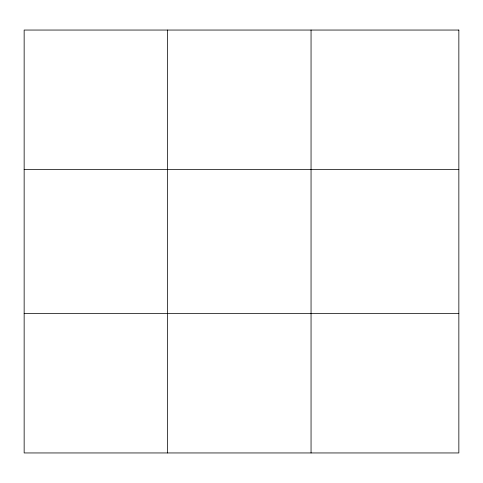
<?xml version="1.0" encoding="UTF-8"?>
<svg xmlns="http://www.w3.org/2000/svg" width="483" height="483" viewBox="0 0 483 483"><rect width="100%" height="100%" fill="white"/><g stroke="black" fill="none" stroke-linecap="round" stroke-linejoin="round"><path stroke-width="0.72" d="M167.601 452.951L167.601 30.049M311.052 452.951L311.052 30.049M24.15 169.605L458.85 169.605M24.15 313.395L458.85 313.395M458.85 30.049L458.85 452.951L24.15 452.951L24.15 30.049L458.85 30.049"/></g></svg>
